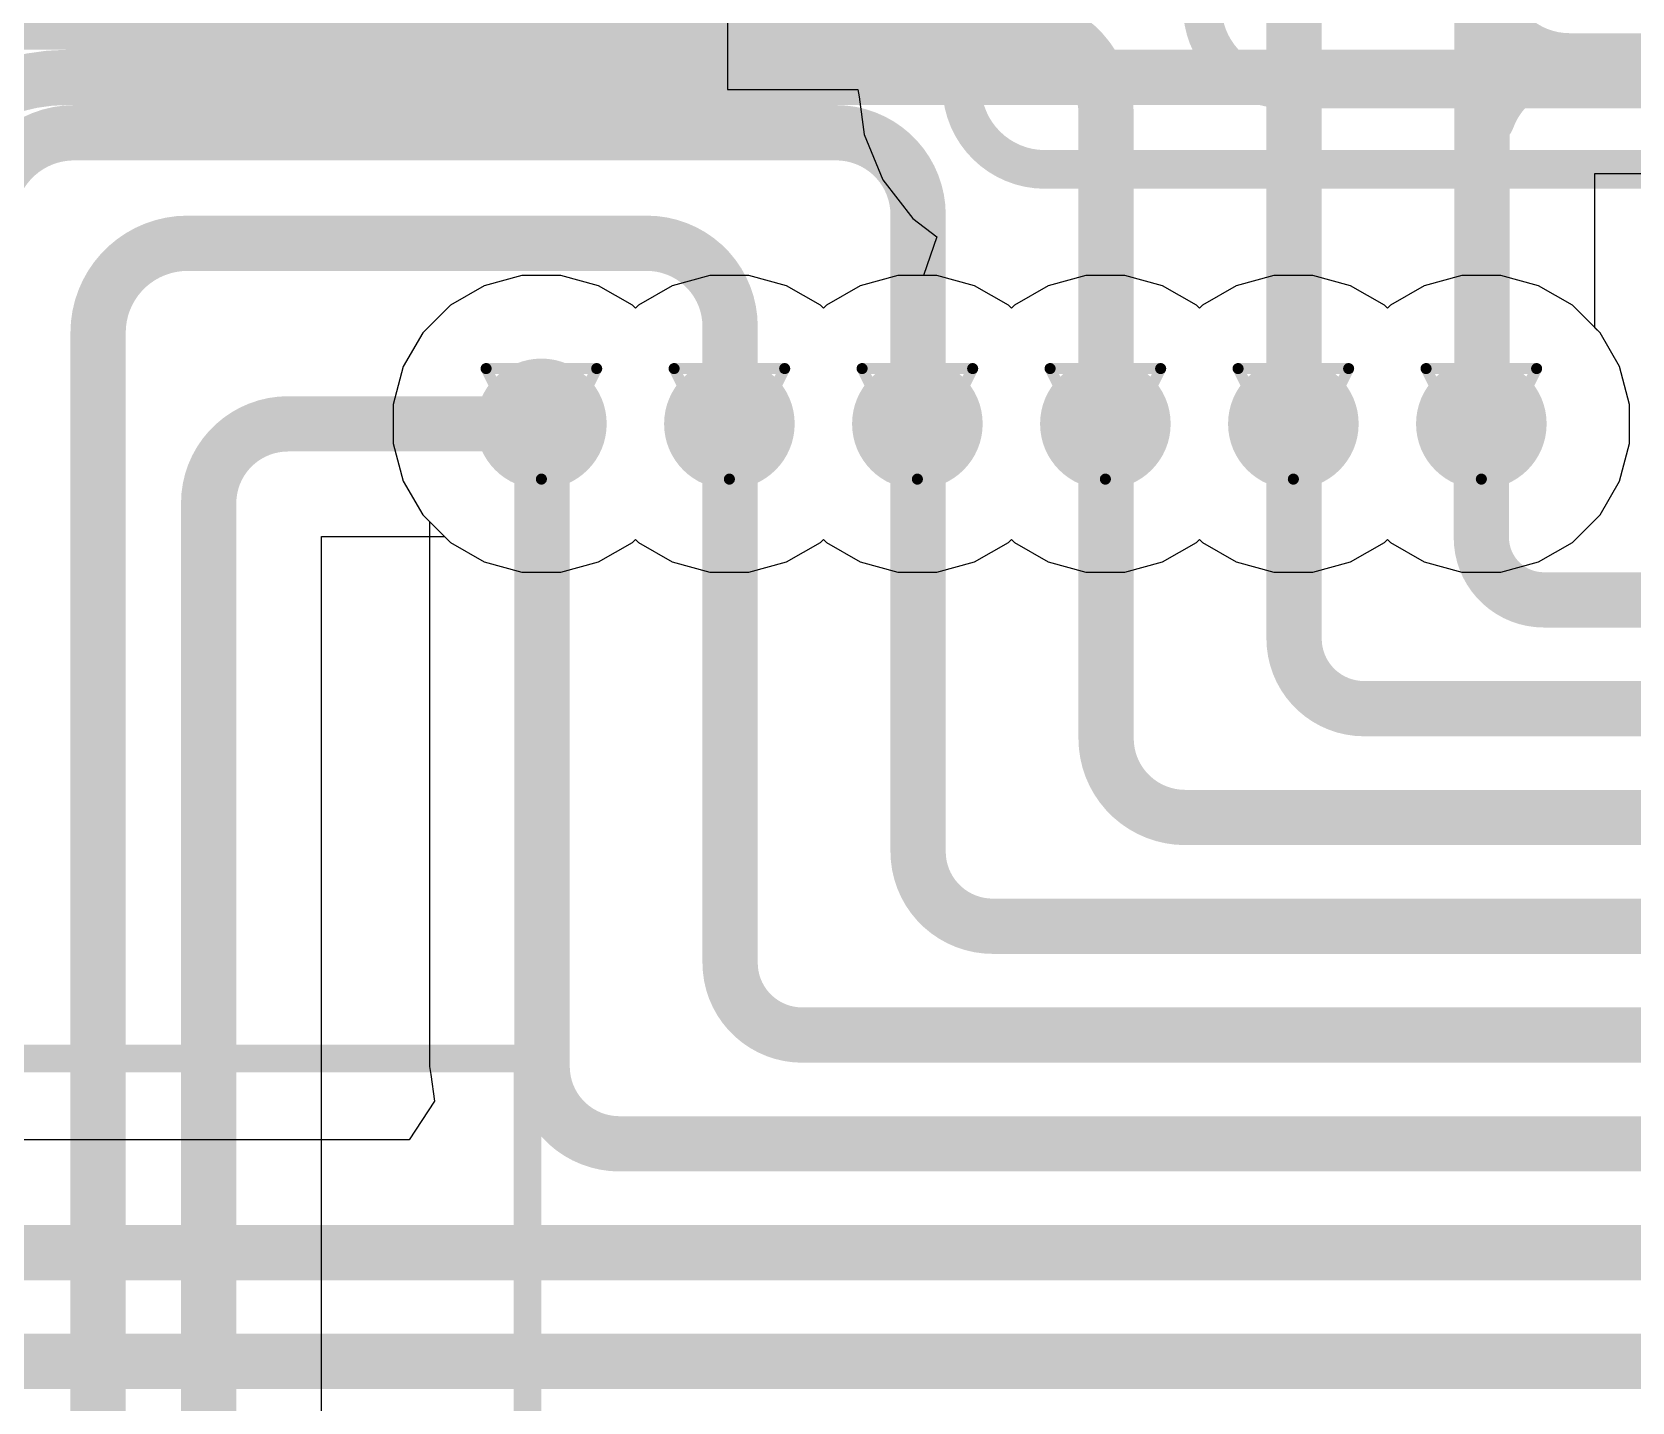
# Model space of a CAD drawing. Header units: inches. Extents: x 0 to 35.2, y -0.7 to 15.9.
# Drawn here: x 1.1757 to 1.4651, y 0.8623 to 1.1102 of the extents above; entities that cross this region are included whole.
import ezdxf

# ---------------------------------------------------------------- set-up
doc = ezdxf.new("R2010")
doc.units = ezdxf.units.IN
doc.header["$MEASUREMENT"] = 0
for name, color, linetype in [('Bottom Layer', 5, 'Continuous'), ('Drill Drawing', 1, 'Continuous'), ('GND1', 16, 'Continuous'), ('GND2', 76, 'Continuous'), ('Top Layer', 1, 'Continuous'), ('Top Overlay', 2, 'Continuous'), ('Via Holes', 16, 'Continuous')]:
    doc.layers.add(name, color=color, linetype=linetype)

# ---------------------------------------------------------------- blocks, each defined once
blk = doc.blocks.new('B0503S_2WR3_21')
at = {"layer": 'Top Overlay'}
for points in [[(0.43779, 0.0395, 0.005, 0.005, 0), (0.4378, -0.24397, 0.005, 0.005, 0)], [(-0.33779, -0.24397, 0.005, 0.005, 0), (0.4378, -0.24397, 0.005, 0.005, 0)]]:
    blk.add_lwpolyline(points, format="xyseb", dxfattribs=at)
blk.add_lwpolyline([(0.43655, -0.24397, 0.0025, 0.0025, 1), (0.43905, -0.24397, 0.0025, 0.0025, 1)], format="xyseb", close=True, dxfattribs=at)
blk.add_lwpolyline([(0.43655, -0.24397, 0.0025, 0.0025, 1), (0.43905, -0.24397, 0.0025, 0.0025, 1)], format="xyseb", close=True, dxfattribs=at)

msp = doc.modelspace()

# ---------------------------------------------------------------- hatches: boundary and pattern name
at = {"layer": 'Bottom Layer'}
h = msp.add_hatch(color=5, dxfattribs=at)
edge = h.paths.add_edge_path()
edge.add_arc((1.26787, 1.03932), 0.01181, 0, 360)
h = msp.add_hatch(color=5, dxfattribs=at)
edge = h.paths.add_edge_path()
edge.add_arc((1.30187, 1.03932), 0.01181, 0, 360)
h = msp.add_hatch(color=5, dxfattribs=at)
edge = h.paths.add_edge_path()
edge.add_arc((1.33587, 1.03932), 0.01181, 0, 360)
h = msp.add_hatch(color=5, dxfattribs=at)
edge = h.paths.add_edge_path()
edge.add_arc((1.36987, 1.03932), 0.01181, 0, 360)
h = msp.add_hatch(color=5, dxfattribs=at)
edge = h.paths.add_edge_path()
edge.add_arc((1.40387, 1.03932), 0.01181, 0, 360)
h = msp.add_hatch(color=5, dxfattribs=at)
edge = h.paths.add_edge_path()
edge.add_arc((1.43787, 1.03932), 0.01181, 0, 360)
at = {"layer": 'GND1'}
h = msp.add_hatch(color=16, dxfattribs=at)
edge = h.paths.add_edge_path()
edge.add_arc((1.26787, 1.03932), 0.01181, 0, 360)
h = msp.add_hatch(color=16, dxfattribs=at)
edge = h.paths.add_edge_path()
edge.add_arc((1.30187, 1.03932), 0.01181, 0, 360)
h = msp.add_hatch(color=16, dxfattribs=at)
edge = h.paths.add_edge_path()
edge.add_arc((1.33587, 1.03932), 0.01181, 0, 360)
h = msp.add_hatch(color=16, dxfattribs=at)
edge = h.paths.add_edge_path()
edge.add_arc((1.36987, 1.03932), 0.01181, 0, 360)
h = msp.add_hatch(color=16, dxfattribs=at)
edge = h.paths.add_edge_path()
edge.add_arc((1.40387, 1.03932), 0.01181, 0, 360)
h = msp.add_hatch(color=16, dxfattribs=at)
edge = h.paths.add_edge_path()
edge.add_arc((1.43787, 1.03932), 0.01181, 0, 360)
at = {"layer": 'GND2'}
h = msp.add_hatch(color=76, dxfattribs=at)
edge = h.paths.add_edge_path()
edge.add_arc((1.26787, 1.03932), 0.01181, 0, 360)
h = msp.add_hatch(color=76, dxfattribs=at)
edge = h.paths.add_edge_path()
edge.add_arc((1.30187, 1.03932), 0.01181, 0, 360)
h = msp.add_hatch(color=76, dxfattribs=at)
edge = h.paths.add_edge_path()
edge.add_arc((1.33587, 1.03932), 0.01181, 0, 360)
h = msp.add_hatch(color=76, dxfattribs=at)
edge = h.paths.add_edge_path()
edge.add_arc((1.36987, 1.03932), 0.01181, 0, 360)
h = msp.add_hatch(color=76, dxfattribs=at)
edge = h.paths.add_edge_path()
edge.add_arc((1.40387, 1.03932), 0.01181, 0, 360)
h = msp.add_hatch(color=76, dxfattribs=at)
edge = h.paths.add_edge_path()
edge.add_arc((1.43787, 1.03932), 0.01181, 0, 360)
at = {"layer": 'Top Layer'}
h = msp.add_hatch(color=1, dxfattribs=at)
edge = h.paths.add_edge_path()
edge.add_arc((1.26787, 1.03932), 0.01181, 0, 360)
h = msp.add_hatch(color=1, dxfattribs=at)
edge = h.paths.add_edge_path()
edge.add_arc((1.30187, 1.03932), 0.01181, 0, 360)
h = msp.add_hatch(color=1, dxfattribs=at)
edge = h.paths.add_edge_path()
edge.add_arc((1.33587, 1.03932), 0.01181, 0, 360)
h = msp.add_hatch(color=1, dxfattribs=at)
edge = h.paths.add_edge_path()
edge.add_arc((1.36987, 1.03932), 0.01181, 0, 360)
h = msp.add_hatch(color=1, dxfattribs=at)
edge = h.paths.add_edge_path()
edge.add_arc((1.40387, 1.03932), 0.01181, 0, 360)
h = msp.add_hatch(color=1, dxfattribs=at)
edge = h.paths.add_edge_path()
edge.add_arc((1.43787, 1.03932), 0.01181, 0, 360)
at = {"layer": 'Via Holes'}
h = msp.add_hatch(color=7, dxfattribs=at)
edge = h.paths.add_edge_path()
edge.add_arc((1.26787, 1.03932), 0.00591, 0, 360)
h = msp.add_hatch(color=7, dxfattribs=at)
edge = h.paths.add_edge_path()
edge.add_arc((1.30187, 1.03932), 0.00591, 0, 360)
h = msp.add_hatch(color=7, dxfattribs=at)
edge = h.paths.add_edge_path()
edge.add_arc((1.33587, 1.03932), 0.00591, 0, 360)
h = msp.add_hatch(color=7, dxfattribs=at)
edge = h.paths.add_edge_path()
edge.add_arc((1.36987, 1.03932), 0.00591, 0, 360)
h = msp.add_hatch(color=7, dxfattribs=at)
edge = h.paths.add_edge_path()
edge.add_arc((1.40387, 1.03932), 0.00591, 0, 360)
h = msp.add_hatch(color=7, dxfattribs=at)
edge = h.paths.add_edge_path()
edge.add_arc((1.43787, 1.03932), 0.00591, 0, 360)

# ---------------------------------------------------------------- linework, layer by layer
at = {"layer": 'Bottom Layer'}
for p, q in [((1.45839, 1.05672), (1.45839, 1.08461)), ((1.45839, 1.08461), (1.61845, 1.08461)), ((1.45933, 1.05578), (1.45839, 1.05672)), ((1.46285, 1.04967), (1.45933, 1.05578)), ((1.46468, 1.04285), (1.46285, 1.04967)), ((1.46468, 1.03579), (1.46468, 1.04285)), ((1.46285, 1.02897), (1.46468, 1.03579)), ((1.45933, 1.02286), (1.46285, 1.02897)), ((1.45433, 1.01787), (1.45933, 1.02286)), ((1.22808, 0.40518), (1.22808, 1.01893)), ((1.22808, 1.01893), (1.25035, 1.01893)), ((1.25035, 1.01893), (1.25141, 1.01787)), ((1.25141, 1.01787), (1.25752, 1.01434)), ((1.27822, 1.01434), (1.28433, 1.01787)), ((1.28433, 1.01787), (1.28487, 1.0184)), ((1.28487, 1.0184), (1.28541, 1.01787)), ((1.28541, 1.01787), (1.29152, 1.01434)), ((1.31222, 1.01434), (1.31833, 1.01787)), ((1.31833, 1.01787), (1.31887, 1.0184)), ((1.31887, 1.0184), (1.31941, 1.01787)), ((1.31941, 1.01787), (1.32552, 1.01434)), ((1.34622, 1.01434), (1.35233, 1.01787)), ((1.35233, 1.01787), (1.35287, 1.0184)), ((1.35287, 1.0184), (1.35341, 1.01787)), ((1.35341, 1.01787), (1.35952, 1.01434)), ((1.38022, 1.01434), (1.38633, 1.01787)), ((1.38633, 1.01787), (1.38687, 1.0184)), ((1.38687, 1.0184), (1.38741, 1.01787)), ((1.38741, 1.01787), (1.39352, 1.01434)), ((1.41422, 1.01434), (1.42033, 1.01787)), ((1.42033, 1.01787), (1.42087, 1.0184)), ((1.42087, 1.0184), (1.42141, 1.01787)), ((1.42141, 1.01787), (1.42752, 1.01434)), ((1.44822, 1.01434), (1.45433, 1.01787)), ((1.25752, 1.01434), (1.26434, 1.01251)), ((1.2714, 1.01251), (1.27822, 1.01434)), ((1.29152, 1.01434), (1.29834, 1.01251)), ((1.3054, 1.01251), (1.31222, 1.01434)), ((1.32552, 1.01434), (1.33234, 1.01251)), ((1.3394, 1.01251), (1.34622, 1.01434)), ((1.35952, 1.01434), (1.36634, 1.01251)), ((1.3734, 1.01251), (1.38022, 1.01434)), ((1.39352, 1.01434), (1.40034, 1.01251)), ((1.4074, 1.01251), (1.41422, 1.01434)), ((1.42752, 1.01434), (1.43434, 1.01251)), ((1.4414, 1.01251), (1.44822, 1.01434)), ((1.26434, 1.01251), (1.2714, 1.01251)), ((1.29834, 1.01251), (1.3054, 1.01251)), ((1.33234, 1.01251), (1.3394, 1.01251)), ((1.36634, 1.01251), (1.3734, 1.01251)), ((1.40034, 1.01251), (1.4074, 1.01251)), ((1.43434, 1.01251), (1.4414, 1.01251))]:
    msp.add_line(p, q, dxfattribs=at)
for points in [[(1.438, 1.03945, 0.01, 0.01, 0), (1.438, 1.13872, 0.01, 0.01, 0)], [(1.404, 1.03945, 0.01, 0.01, 0), (1.404, 1.1175, 0.01, 0.01, 0)], [(1.45381, 1.105, 0.01, 0.01, -0.315952), (1.43894, 1.11544, 0.01, 0.01, 0)], [(1.16265, 1.11199, 0.01, 0.01, 0), (1.35339, 1.11199, 0.01, 0.01, 0)], [(1.35339, 1.11199, 0.01, 0.01, -0.414214), (1.37, 1.09538, 0.01, 0.01, 0)], [(1.43894, 1.09456, 0.01, 0.01, -0.315952), (1.45381, 1.105, 0.01, 0.01, 0)], [(1.45381, 1.105, 0.01, 0.01, 0), (2.003, 1.105, 0.01, 0.01, 0)], [(1.37, 1.03945, 0.01, 0.01, 0), (1.37, 1.09538, 0.01, 0.01, 0)], [(1.16769, 1.0763, 0.01, 0.01, -0.414214), (1.18337, 1.09199, 0.01, 0.01, 0)], [(1.18337, 1.09199, 0.01, 0.01, 0), (1.32117, 1.09199, 0.01, 0.01, 0)], [(1.32117, 1.09199, 0.01, 0.01, -0.414214), (1.336, 1.07716, 0.01, 0.01, 0)], [(1.336, 1.03945, 0.01, 0.01, 0), (1.336, 1.07716, 0.01, 0.01, 0)], [(1.18769, 1.05582, 0.01, 0.01, -0.414214), (1.20385, 1.07199, 0.01, 0.01, 0)], [(1.20385, 1.07199, 0.01, 0.01, 0), (1.28695, 1.07199, 0.01, 0.01, 0)], [(1.28695, 1.07199, 0.01, 0.01, -0.414214), (1.302, 1.05694, 0.01, 0.01, 0)], [(1.18769, 0.42525, 0.01, 0.01, 0), (1.18769, 1.05582, 0.01, 0.01, 0)], [(1.302, 1.03945, 0.01, 0.01, 0), (1.302, 1.05694, 0.01, 0.01, 0)], [(1.20769, 1.02496, 0.01, 0.01, -0.414214), (1.22205, 1.03932, 0.01, 0.01, 0)], [(1.22205, 1.03932, 0.01, 0.01, 0), (1.26787, 1.03932, 0.01, 0.01, 0)], [(1.30187, 1.03932, 0.01, 0.01, 0), (1.302, 1.03945, 0.01, 0.01, 0)], [(1.33587, 1.03932, 0.01, 0.01, 0), (1.336, 1.03945, 0.01, 0.01, 0)], [(1.36987, 1.03932, 0.01, 0.01, 0), (1.37, 1.03945, 0.01, 0.01, 0)], [(1.40387, 1.03932, 0.01, 0.01, 0), (1.404, 1.03945, 0.01, 0.01, 0)], [(1.43787, 1.03932, 0.01, 0.01, 0), (1.438, 1.03945, 0.01, 0.01, 0)], [(1.20769, 0.40518, 0.01, 0.01, 0), (1.20769, 1.02496, 0.01, 0.01, 0)]]:
    msp.add_lwpolyline(points, format="xyseb", dxfattribs=at)
for points in [[(1.35089, 1.11199, 0.005, 0.005, 1), (1.35589, 1.11199, 0.005, 0.005, 1)], [(1.35089, 1.11199, 0.005, 0.005, 1), (1.35589, 1.11199, 0.005, 0.005, 1)], [(1.45131, 1.105, 0.005, 0.005, 1), (1.45631, 1.105, 0.005, 0.005, 1)], [(1.45131, 1.105, 0.005, 0.005, 1), (1.45631, 1.105, 0.005, 0.005, 1)], [(1.45131, 1.105, 0.005, 0.005, 1), (1.45631, 1.105, 0.005, 0.005, 1)], [(1.3675, 1.09538, 0.005, 0.005, 1), (1.3725, 1.09538, 0.005, 0.005, 1)], [(1.3675, 1.09538, 0.005, 0.005, 1), (1.3725, 1.09538, 0.005, 0.005, 1)], [(1.18087, 1.09199, 0.005, 0.005, 1), (1.18587, 1.09199, 0.005, 0.005, 1)], [(1.18087, 1.09199, 0.005, 0.005, 1), (1.18587, 1.09199, 0.005, 0.005, 1)], [(1.31867, 1.09199, 0.005, 0.005, 1), (1.32367, 1.09199, 0.005, 0.005, 1)], [(1.31867, 1.09199, 0.005, 0.005, 1), (1.32367, 1.09199, 0.005, 0.005, 1)], [(1.43644, 1.09456, 0.005, 0.005, 1), (1.44144, 1.09456, 0.005, 0.005, 1)], [(1.3335, 1.07716, 0.005, 0.005, 1), (1.3385, 1.07716, 0.005, 0.005, 1)], [(1.3335, 1.07716, 0.005, 0.005, 1), (1.3385, 1.07716, 0.005, 0.005, 1)], [(1.20135, 1.07199, 0.005, 0.005, 1), (1.20635, 1.07199, 0.005, 0.005, 1)], [(1.20135, 1.07199, 0.005, 0.005, 1), (1.20635, 1.07199, 0.005, 0.005, 1)], [(1.28445, 1.07199, 0.005, 0.005, 1), (1.28945, 1.07199, 0.005, 0.005, 1)], [(1.28445, 1.07199, 0.005, 0.005, 1), (1.28945, 1.07199, 0.005, 0.005, 1)], [(1.18519, 1.05582, 0.005, 0.005, 1), (1.19019, 1.05582, 0.005, 0.005, 1)], [(1.18519, 1.05582, 0.005, 0.005, 1), (1.19019, 1.05582, 0.005, 0.005, 1)], [(1.2995, 1.05694, 0.005, 0.005, 1), (1.3045, 1.05694, 0.005, 0.005, 1)], [(1.2995, 1.05694, 0.005, 0.005, 1), (1.3045, 1.05694, 0.005, 0.005, 1)], [(1.21955, 1.03932, 0.005, 0.005, 1), (1.22455, 1.03932, 0.005, 0.005, 1)], [(1.21955, 1.03932, 0.005, 0.005, 1), (1.22455, 1.03932, 0.005, 0.005, 1)], [(1.26537, 1.03932, 0.005, 0.005, 1), (1.27037, 1.03932, 0.005, 0.005, 1)], [(1.29937, 1.03932, 0.005, 0.005, 1), (1.30437, 1.03932, 0.005, 0.005, 1)], [(1.2995, 1.03945, 0.005, 0.005, 1), (1.3045, 1.03945, 0.005, 0.005, 1)], [(1.2995, 1.03945, 0.005, 0.005, 1), (1.3045, 1.03945, 0.005, 0.005, 1)], [(1.33337, 1.03932, 0.005, 0.005, 1), (1.33837, 1.03932, 0.005, 0.005, 1)], [(1.3335, 1.03945, 0.005, 0.005, 1), (1.3385, 1.03945, 0.005, 0.005, 1)], [(1.3335, 1.03945, 0.005, 0.005, 1), (1.3385, 1.03945, 0.005, 0.005, 1)], [(1.36737, 1.03932, 0.005, 0.005, 1), (1.37237, 1.03932, 0.005, 0.005, 1)], [(1.3675, 1.03945, 0.005, 0.005, 1), (1.3725, 1.03945, 0.005, 0.005, 1)], [(1.3675, 1.03945, 0.005, 0.005, 1), (1.3725, 1.03945, 0.005, 0.005, 1)], [(1.40137, 1.03932, 0.005, 0.005, 1), (1.40637, 1.03932, 0.005, 0.005, 1)], [(1.4015, 1.03945, 0.005, 0.005, 1), (1.4065, 1.03945, 0.005, 0.005, 1)], [(1.4015, 1.03945, 0.005, 0.005, 1), (1.4065, 1.03945, 0.005, 0.005, 1)], [(1.43537, 1.03932, 0.005, 0.005, 1), (1.44037, 1.03932, 0.005, 0.005, 1)], [(1.4355, 1.03945, 0.005, 0.005, 1), (1.4405, 1.03945, 0.005, 0.005, 1)], [(1.4355, 1.03945, 0.005, 0.005, 1), (1.4405, 1.03945, 0.005, 0.005, 1)], [(1.20519, 1.02496, 0.005, 0.005, 1), (1.21019, 1.02496, 0.005, 0.005, 1)], [(1.20519, 1.02496, 0.005, 0.005, 1), (1.21019, 1.02496, 0.005, 0.005, 1)]]:
    msp.add_lwpolyline(points, format="xyseb", close=True, dxfattribs=at)
at = {"layer": 'Drill Drawing'}
for points in [[(1.25787, 1.04932, 0.002, 0.002, 0), (1.27787, 1.04932, 0.002, 0.002, 0)], [(1.25787, 1.04932, 0.002, 0.002, 0), (1.26787, 1.02932, 0.002, 0.002, 0)], [(1.26787, 1.02932, 0.002, 0.002, 0), (1.27787, 1.04932, 0.002, 0.002, 0)], [(1.29187, 1.04932, 0.002, 0.002, 0), (1.31187, 1.04932, 0.002, 0.002, 0)], [(1.29187, 1.04932, 0.002, 0.002, 0), (1.30187, 1.02932, 0.002, 0.002, 0)], [(1.30187, 1.02932, 0.002, 0.002, 0), (1.31187, 1.04932, 0.002, 0.002, 0)], [(1.32587, 1.04932, 0.002, 0.002, 0), (1.34587, 1.04932, 0.002, 0.002, 0)], [(1.32587, 1.04932, 0.002, 0.002, 0), (1.33587, 1.02932, 0.002, 0.002, 0)], [(1.33587, 1.02932, 0.002, 0.002, 0), (1.34587, 1.04932, 0.002, 0.002, 0)], [(1.35987, 1.04932, 0.002, 0.002, 0), (1.37987, 1.04932, 0.002, 0.002, 0)], [(1.35987, 1.04932, 0.002, 0.002, 0), (1.36987, 1.02932, 0.002, 0.002, 0)], [(1.36987, 1.02932, 0.002, 0.002, 0), (1.37987, 1.04932, 0.002, 0.002, 0)], [(1.39387, 1.04932, 0.002, 0.002, 0), (1.41387, 1.04932, 0.002, 0.002, 0)], [(1.39387, 1.04932, 0.002, 0.002, 0), (1.40387, 1.02932, 0.002, 0.002, 0)], [(1.40387, 1.02932, 0.002, 0.002, 0), (1.41387, 1.04932, 0.002, 0.002, 0)], [(1.42787, 1.04932, 0.002, 0.002, 0), (1.44787, 1.04932, 0.002, 0.002, 0)], [(1.42787, 1.04932, 0.002, 0.002, 0), (1.43787, 1.02932, 0.002, 0.002, 0)], [(1.43787, 1.02932, 0.002, 0.002, 0), (1.44787, 1.04932, 0.002, 0.002, 0)]]:
    msp.add_lwpolyline(points, format="xyseb", dxfattribs=at)
for points in [[(1.25737, 1.04932, 0.001, 0.001, 1), (1.25837, 1.04932, 0.001, 0.001, 1)], [(1.25737, 1.04932, 0.001, 0.001, 1), (1.25837, 1.04932, 0.001, 0.001, 1)], [(1.27737, 1.04932, 0.001, 0.001, 1), (1.27837, 1.04932, 0.001, 0.001, 1)], [(1.27737, 1.04932, 0.001, 0.001, 1), (1.27837, 1.04932, 0.001, 0.001, 1)], [(1.29137, 1.04932, 0.001, 0.001, 1), (1.29237, 1.04932, 0.001, 0.001, 1)], [(1.29137, 1.04932, 0.001, 0.001, 1), (1.29237, 1.04932, 0.001, 0.001, 1)], [(1.31137, 1.04932, 0.001, 0.001, 1), (1.31237, 1.04932, 0.001, 0.001, 1)], [(1.31137, 1.04932, 0.001, 0.001, 1), (1.31237, 1.04932, 0.001, 0.001, 1)], [(1.32537, 1.04932, 0.001, 0.001, 1), (1.32637, 1.04932, 0.001, 0.001, 1)], [(1.32537, 1.04932, 0.001, 0.001, 1), (1.32637, 1.04932, 0.001, 0.001, 1)], [(1.34537, 1.04932, 0.001, 0.001, 1), (1.34637, 1.04932, 0.001, 0.001, 1)], [(1.34537, 1.04932, 0.001, 0.001, 1), (1.34637, 1.04932, 0.001, 0.001, 1)], [(1.35937, 1.04932, 0.001, 0.001, 1), (1.36037, 1.04932, 0.001, 0.001, 1)], [(1.35937, 1.04932, 0.001, 0.001, 1), (1.36037, 1.04932, 0.001, 0.001, 1)], [(1.37937, 1.04932, 0.001, 0.001, 1), (1.38037, 1.04932, 0.001, 0.001, 1)], [(1.37937, 1.04932, 0.001, 0.001, 1), (1.38037, 1.04932, 0.001, 0.001, 1)], [(1.39337, 1.04932, 0.001, 0.001, 1), (1.39437, 1.04932, 0.001, 0.001, 1)], [(1.39337, 1.04932, 0.001, 0.001, 1), (1.39437, 1.04932, 0.001, 0.001, 1)], [(1.41337, 1.04932, 0.001, 0.001, 1), (1.41437, 1.04932, 0.001, 0.001, 1)], [(1.41337, 1.04932, 0.001, 0.001, 1), (1.41437, 1.04932, 0.001, 0.001, 1)], [(1.42737, 1.04932, 0.001, 0.001, 1), (1.42837, 1.04932, 0.001, 0.001, 1)], [(1.42737, 1.04932, 0.001, 0.001, 1), (1.42837, 1.04932, 0.001, 0.001, 1)], [(1.44737, 1.04932, 0.001, 0.001, 1), (1.44837, 1.04932, 0.001, 0.001, 1)], [(1.44737, 1.04932, 0.001, 0.001, 1), (1.44837, 1.04932, 0.001, 0.001, 1)], [(1.26737, 1.02932, 0.001, 0.001, 1), (1.26837, 1.02932, 0.001, 0.001, 1)], [(1.26737, 1.02932, 0.001, 0.001, 1), (1.26837, 1.02932, 0.001, 0.001, 1)], [(1.30137, 1.02932, 0.001, 0.001, 1), (1.30237, 1.02932, 0.001, 0.001, 1)], [(1.30137, 1.02932, 0.001, 0.001, 1), (1.30237, 1.02932, 0.001, 0.001, 1)], [(1.33537, 1.02932, 0.001, 0.001, 1), (1.33637, 1.02932, 0.001, 0.001, 1)], [(1.33537, 1.02932, 0.001, 0.001, 1), (1.33637, 1.02932, 0.001, 0.001, 1)], [(1.36937, 1.02932, 0.001, 0.001, 1), (1.37037, 1.02932, 0.001, 0.001, 1)], [(1.36937, 1.02932, 0.001, 0.001, 1), (1.37037, 1.02932, 0.001, 0.001, 1)], [(1.40337, 1.02932, 0.001, 0.001, 1), (1.40437, 1.02932, 0.001, 0.001, 1)], [(1.40337, 1.02932, 0.001, 0.001, 1), (1.40437, 1.02932, 0.001, 0.001, 1)], [(1.43737, 1.02932, 0.001, 0.001, 1), (1.43837, 1.02932, 0.001, 0.001, 1)], [(1.43737, 1.02932, 0.001, 0.001, 1), (1.43837, 1.02932, 0.001, 0.001, 1)]]:
    msp.add_lwpolyline(points, format="xyseb", close=True, dxfattribs=at)
at = {"layer": 'GND1'}
for p, q in [((1.26434, 1.06613), (1.25752, 1.0643)), ((1.2714, 1.06613), (1.26434, 1.06613)), ((1.27822, 1.0643), (1.2714, 1.06613)), ((1.29834, 1.06613), (1.29152, 1.0643)), ((1.3054, 1.06613), (1.29834, 1.06613)), ((1.31222, 1.0643), (1.3054, 1.06613)), ((1.33234, 1.06613), (1.32552, 1.0643)), ((1.3394, 1.06613), (1.33234, 1.06613)), ((1.34622, 1.0643), (1.3394, 1.06613)), ((1.36634, 1.06613), (1.35952, 1.0643)), ((1.3734, 1.06613), (1.36634, 1.06613)), ((1.38022, 1.0643), (1.3734, 1.06613)), ((1.40034, 1.06613), (1.39352, 1.0643)), ((1.4074, 1.06613), (1.40034, 1.06613)), ((1.41422, 1.0643), (1.4074, 1.06613)), ((1.43434, 1.06613), (1.42752, 1.0643)), ((1.4414, 1.06613), (1.43434, 1.06613)), ((1.44822, 1.0643), (1.4414, 1.06613)), ((1.25752, 1.0643), (1.25141, 1.06077)), ((1.28433, 1.06077), (1.27822, 1.0643)), ((1.29152, 1.0643), (1.28541, 1.06077)), ((1.31833, 1.06077), (1.31222, 1.0643)), ((1.32552, 1.0643), (1.31941, 1.06077)), ((1.35233, 1.06077), (1.34622, 1.0643)), ((1.35952, 1.0643), (1.35341, 1.06077)), ((1.38633, 1.06077), (1.38022, 1.0643)), ((1.39352, 1.0643), (1.38741, 1.06077)), ((1.42033, 1.06077), (1.41422, 1.0643)), ((1.42752, 1.0643), (1.42141, 1.06077)), ((1.45433, 1.06077), (1.44822, 1.0643)), ((1.25141, 1.06077), (1.24642, 1.05578)), ((1.28487, 1.06024), (1.28433, 1.06077)), ((1.28541, 1.06077), (1.28487, 1.06024)), ((1.31887, 1.06024), (1.31833, 1.06077)), ((1.31941, 1.06077), (1.31887, 1.06024)), ((1.35287, 1.06024), (1.35233, 1.06077)), ((1.35341, 1.06077), (1.35287, 1.06024)), ((1.38687, 1.06024), (1.38633, 1.06077)), ((1.38741, 1.06077), (1.38687, 1.06024)), ((1.42087, 1.06024), (1.42033, 1.06077)), ((1.42141, 1.06077), (1.42087, 1.06024)), ((1.45933, 1.05578), (1.45433, 1.06077)), ((1.24642, 1.05578), (1.24289, 1.04967)), ((1.46285, 1.04967), (1.45933, 1.05578)), ((1.24289, 1.04967), (1.24106, 1.04285)), ((1.46468, 1.04285), (1.46285, 1.04967)), ((1.24106, 1.04285), (1.24106, 1.03579)), ((1.46468, 1.03579), (1.46468, 1.04285)), ((1.24106, 1.03579), (1.24289, 1.02897)), ((1.46285, 1.02897), (1.46468, 1.03579)), ((1.24289, 1.02897), (1.24642, 1.02286)), ((1.45933, 1.02286), (1.46285, 1.02897)), ((1.24642, 1.02286), (1.25141, 1.01787)), ((1.45433, 1.01787), (1.45933, 1.02286)), ((1.25141, 1.01787), (1.25752, 1.01434)), ((1.27822, 1.01434), (1.28433, 1.01787)), ((1.28433, 1.01787), (1.28487, 1.0184)), ((1.28487, 1.0184), (1.28541, 1.01787)), ((1.28541, 1.01787), (1.29152, 1.01434)), ((1.31222, 1.01434), (1.31833, 1.01787)), ((1.31833, 1.01787), (1.31887, 1.0184)), ((1.31887, 1.0184), (1.31941, 1.01787)), ((1.31941, 1.01787), (1.32552, 1.01434)), ((1.34622, 1.01434), (1.35233, 1.01787)), ((1.35233, 1.01787), (1.35287, 1.0184)), ((1.35287, 1.0184), (1.35341, 1.01787)), ((1.35341, 1.01787), (1.35952, 1.01434)), ((1.38022, 1.01434), (1.38633, 1.01787)), ((1.38633, 1.01787), (1.38687, 1.0184)), ((1.38687, 1.0184), (1.38741, 1.01787)), ((1.38741, 1.01787), (1.39352, 1.01434)), ((1.41422, 1.01434), (1.42033, 1.01787)), ((1.42033, 1.01787), (1.42087, 1.0184)), ((1.42087, 1.0184), (1.42141, 1.01787)), ((1.42141, 1.01787), (1.42752, 1.01434)), ((1.44822, 1.01434), (1.45433, 1.01787)), ((1.25752, 1.01434), (1.26434, 1.01251)), ((1.2714, 1.01251), (1.27822, 1.01434)), ((1.29152, 1.01434), (1.29834, 1.01251)), ((1.3054, 1.01251), (1.31222, 1.01434)), ((1.32552, 1.01434), (1.33234, 1.01251)), ((1.3394, 1.01251), (1.34622, 1.01434)), ((1.35952, 1.01434), (1.36634, 1.01251)), ((1.3734, 1.01251), (1.38022, 1.01434)), ((1.39352, 1.01434), (1.40034, 1.01251)), ((1.4074, 1.01251), (1.41422, 1.01434)), ((1.42752, 1.01434), (1.43434, 1.01251)), ((1.4414, 1.01251), (1.44822, 1.01434)), ((1.26434, 1.01251), (1.2714, 1.01251)), ((1.29834, 1.01251), (1.3054, 1.01251)), ((1.33234, 1.01251), (1.3394, 1.01251)), ((1.36634, 1.01251), (1.3734, 1.01251)), ((1.40034, 1.01251), (1.4074, 1.01251)), ((1.43434, 1.01251), (1.4414, 1.01251))]:
    msp.add_line(p, q, dxfattribs=at)
at = {"layer": 'GND2'}
for p, q in [((1.26434, 1.06613), (1.25752, 1.0643)), ((1.2714, 1.06613), (1.26434, 1.06613)), ((1.27822, 1.0643), (1.2714, 1.06613)), ((1.29834, 1.06613), (1.29152, 1.0643)), ((1.3054, 1.06613), (1.29834, 1.06613)), ((1.31222, 1.0643), (1.3054, 1.06613)), ((1.33234, 1.06613), (1.32552, 1.0643)), ((1.3394, 1.06613), (1.33234, 1.06613)), ((1.34622, 1.0643), (1.3394, 1.06613)), ((1.36634, 1.06613), (1.35952, 1.0643)), ((1.3734, 1.06613), (1.36634, 1.06613)), ((1.38022, 1.0643), (1.3734, 1.06613)), ((1.40034, 1.06613), (1.39352, 1.0643)), ((1.4074, 1.06613), (1.40034, 1.06613)), ((1.41422, 1.0643), (1.4074, 1.06613)), ((1.43434, 1.06613), (1.42752, 1.0643)), ((1.4414, 1.06613), (1.43434, 1.06613)), ((1.44822, 1.0643), (1.4414, 1.06613)), ((1.25752, 1.0643), (1.25141, 1.06077)), ((1.28433, 1.06077), (1.27822, 1.0643)), ((1.29152, 1.0643), (1.28541, 1.06077)), ((1.31833, 1.06077), (1.31222, 1.0643)), ((1.32552, 1.0643), (1.31941, 1.06077)), ((1.35233, 1.06077), (1.34622, 1.0643)), ((1.35952, 1.0643), (1.35341, 1.06077)), ((1.38633, 1.06077), (1.38022, 1.0643)), ((1.39352, 1.0643), (1.38741, 1.06077)), ((1.42033, 1.06077), (1.41422, 1.0643)), ((1.42752, 1.0643), (1.42141, 1.06077)), ((1.45433, 1.06077), (1.44822, 1.0643)), ((1.25141, 1.06077), (1.24642, 1.05578)), ((1.28487, 1.06024), (1.28433, 1.06077)), ((1.28541, 1.06077), (1.28487, 1.06024)), ((1.31887, 1.06024), (1.31833, 1.06077)), ((1.31941, 1.06077), (1.31887, 1.06024)), ((1.35287, 1.06024), (1.35233, 1.06077)), ((1.35341, 1.06077), (1.35287, 1.06024)), ((1.38687, 1.06024), (1.38633, 1.06077)), ((1.38741, 1.06077), (1.38687, 1.06024)), ((1.42087, 1.06024), (1.42033, 1.06077)), ((1.42141, 1.06077), (1.42087, 1.06024)), ((1.45933, 1.05578), (1.45433, 1.06077)), ((1.24642, 1.05578), (1.24289, 1.04967)), ((1.46285, 1.04967), (1.45933, 1.05578)), ((1.24289, 1.04967), (1.24106, 1.04285)), ((1.46468, 1.04285), (1.46285, 1.04967)), ((1.24106, 1.04285), (1.24106, 1.03579)), ((1.46468, 1.03579), (1.46468, 1.04285)), ((1.24106, 1.03579), (1.24289, 1.02897)), ((1.46285, 1.02897), (1.46468, 1.03579)), ((1.24289, 1.02897), (1.24642, 1.02286)), ((1.45933, 1.02286), (1.46285, 1.02897)), ((1.24642, 1.02286), (1.25141, 1.01787)), ((1.45433, 1.01787), (1.45933, 1.02286)), ((1.25141, 1.01787), (1.25752, 1.01434)), ((1.27822, 1.01434), (1.28433, 1.01787)), ((1.28433, 1.01787), (1.28487, 1.0184)), ((1.28487, 1.0184), (1.28541, 1.01787)), ((1.28541, 1.01787), (1.29152, 1.01434)), ((1.31222, 1.01434), (1.31833, 1.01787)), ((1.31833, 1.01787), (1.31887, 1.0184)), ((1.31887, 1.0184), (1.31941, 1.01787)), ((1.31941, 1.01787), (1.32552, 1.01434)), ((1.34622, 1.01434), (1.35233, 1.01787)), ((1.35233, 1.01787), (1.35287, 1.0184)), ((1.35287, 1.0184), (1.35341, 1.01787)), ((1.35341, 1.01787), (1.35952, 1.01434)), ((1.38022, 1.01434), (1.38633, 1.01787)), ((1.38633, 1.01787), (1.38687, 1.0184)), ((1.38687, 1.0184), (1.38741, 1.01787)), ((1.38741, 1.01787), (1.39352, 1.01434)), ((1.41422, 1.01434), (1.42033, 1.01787)), ((1.42033, 1.01787), (1.42087, 1.0184)), ((1.42087, 1.0184), (1.42141, 1.01787)), ((1.42141, 1.01787), (1.42752, 1.01434)), ((1.44822, 1.01434), (1.45433, 1.01787)), ((1.25752, 1.01434), (1.26434, 1.01251)), ((1.2714, 1.01251), (1.27822, 1.01434)), ((1.29152, 1.01434), (1.29834, 1.01251)), ((1.3054, 1.01251), (1.31222, 1.01434)), ((1.32552, 1.01434), (1.33234, 1.01251)), ((1.3394, 1.01251), (1.34622, 1.01434)), ((1.35952, 1.01434), (1.36634, 1.01251)), ((1.3734, 1.01251), (1.38022, 1.01434)), ((1.39352, 1.01434), (1.40034, 1.01251)), ((1.4074, 1.01251), (1.41422, 1.01434)), ((1.42752, 1.01434), (1.43434, 1.01251)), ((1.4414, 1.01251), (1.44822, 1.01434)), ((1.26434, 1.01251), (1.2714, 1.01251)), ((1.29834, 1.01251), (1.3054, 1.01251)), ((1.33234, 1.01251), (1.3394, 1.01251)), ((1.36634, 1.01251), (1.3734, 1.01251)), ((1.40034, 1.01251), (1.4074, 1.01251)), ((1.43434, 1.01251), (1.4414, 1.01251))]:
    msp.add_line(p, q, dxfattribs=at)
for points in [[(1.14769, 1.06764, 0.01, 0.01, -0.414214), (1.18205, 1.102, 0.01, 0.01, 0)], [(1.18205, 1.102, 0.01, 0.01, 0), (1.63214, 1.102, 0.01, 0.01, 0)]]:
    msp.add_lwpolyline(points, format="xyseb", dxfattribs=at)
msp.add_lwpolyline([(1.17955, 1.102, 0.005, 0.005, 1), (1.18455, 1.102, 0.005, 0.005, 1)], format="xyseb", close=True, dxfattribs=at)
msp.add_lwpolyline([(1.17955, 1.102, 0.005, 0.005, 1), (1.18455, 1.102, 0.005, 0.005, 1)], format="xyseb", close=True, dxfattribs=at)
at = {"layer": 'Top Layer'}
for p, q in [((1.30154, 1.11187), (1.30154, 1.09979)), ((1.30154, 1.09979), (1.3251, 1.09979)), ((1.3251, 1.09979), (1.32536, 1.09848)), ((1.32536, 1.09848), (1.32626, 1.09165)), ((1.32626, 1.09165), (1.32964, 1.08349)), ((1.32964, 1.08349), (1.33502, 1.07648)), ((1.33502, 1.07648), (1.33938, 1.07313)), ((1.33938, 1.07313), (1.337, 1.06613)), ((1.26434, 1.06613), (1.25752, 1.0643)), ((1.2714, 1.06613), (1.26434, 1.06613)), ((1.27822, 1.0643), (1.2714, 1.06613)), ((1.29834, 1.06613), (1.29152, 1.0643)), ((1.3054, 1.06613), (1.29834, 1.06613)), ((1.31222, 1.0643), (1.3054, 1.06613)), ((1.33234, 1.06613), (1.32552, 1.0643)), ((1.337, 1.06613), (1.33234, 1.06613)), ((1.25752, 1.0643), (1.25141, 1.06077)), ((1.28433, 1.06077), (1.27822, 1.0643)), ((1.29152, 1.0643), (1.28541, 1.06077)), ((1.31833, 1.06077), (1.31222, 1.0643)), ((1.32552, 1.0643), (1.31941, 1.06077)), ((1.25141, 1.06077), (1.24642, 1.05578)), ((1.28487, 1.06024), (1.28433, 1.06077)), ((1.28541, 1.06077), (1.28487, 1.06024)), ((1.31887, 1.06024), (1.31833, 1.06077)), ((1.31941, 1.06077), (1.31887, 1.06024)), ((1.24642, 1.05578), (1.24289, 1.04967)), ((1.24289, 1.04967), (1.24106, 1.04285)), ((1.24106, 1.04285), (1.24106, 1.03579)), ((1.24106, 1.03579), (1.24289, 1.02897)), ((1.24289, 1.02897), (1.24642, 1.02286)), ((1.24642, 1.02286), (1.24761, 1.02167)), ((1.24761, 1.02167), (1.24761, 0.92305)), ((1.24761, 0.92305), (1.2479, 0.92158)), ((1.2479, 0.92158), (1.24854, 0.91676)), ((1.24854, 0.91676), (1.24396, 0.90976)), ((1.24396, 0.90976), (0.78772, 0.90976))]:
    msp.add_line(p, q, dxfattribs=at)
for points in [[(1.3439, 1.10011, 0.007, 0.007, 0), (1.3439, 1.13841, 0.007, 0.007, 0)], [(1.40223, 1.09993, 0.007, 0.007, -0.414214), (1.38741, 1.11475, 0.007, 0.007, 0)], [(1.35887, 1.08535, 0.007, 0.007, -0.406569), (1.3439, 1.10011, 0.007, 0.007, 0)], [(1.40223, 1.09993, 0.007, 0.007, 0), (1.61103, 1.09993, 0.007, 0.007, 0)], [(1.35887, 1.08535, 0.007, 0.007, 0), (1.59002, 1.08535, 0.007, 0.007, 0)], [(1.26787, 1.03932, 0.01, 0.01, 0), (1.268, 1.03919, 0.01, 0.01, 0)], [(1.268, 0.92305, 0.01, 0.01, 0), (1.268, 1.03919, 0.01, 0.01, 0)], [(1.30187, 1.03932, 0.01, 0.01, 0), (1.302, 1.03919, 0.01, 0.01, 0)], [(1.302, 0.94179, 0.01, 0.01, 0), (1.302, 1.03919, 0.01, 0.01, 0)], [(1.33587, 1.03932, 0.01, 0.01, 0), (1.336, 1.03919, 0.01, 0.01, 0)], [(1.336, 0.96192, 0.01, 0.01, 0), (1.336, 1.03919, 0.01, 0.01, 0)], [(1.36987, 1.03932, 0.01, 0.01, 0), (1.37, 1.03919, 0.01, 0.01, 0)], [(1.37, 0.9824, 0.01, 0.01, 0), (1.37, 1.03919, 0.01, 0.01, 0)], [(1.40387, 1.03932, 0.01, 0.01, 0), (1.404, 1.03919, 0.01, 0.01, 0)], [(1.404, 1.00045, 0.01, 0.01, 0), (1.404, 1.03919, 0.01, 0.01, 0)], [(1.43787, 1.01876, 0.01, 0.01, 0), (1.43787, 1.03932, 0.01, 0.01, 0)], [(1.44915, 1.00747, 0.01, 0.01, -0.414214), (1.43787, 1.01876, 0.01, 0.01, 0)], [(1.44915, 1.00747, 0.01, 0.01, 0), (1.5771, 1.00747, 0.01, 0.01, 0)], [(1.41665, 0.98779, 0.01, 0.01, -0.414214), (1.404, 1.00045, 0.01, 0.01, 0)], [(1.41665, 0.98779, 0.01, 0.01, 0), (1.5771, 0.98779, 0.01, 0.01, 0)], [(1.38429, 0.9681, 0.01, 0.01, -0.414214), (1.37, 0.9824, 0.01, 0.01, 0)], [(1.38429, 0.9681, 0.01, 0.01, 0), (1.5771, 0.9681, 0.01, 0.01, 0)], [(1.3495, 0.94842, 0.01, 0.01, -0.414214), (1.336, 0.96192, 0.01, 0.01, 0)], [(1.3495, 0.94842, 0.01, 0.01, 0), (1.5771, 0.94842, 0.01, 0.01, 0)], [(1.31506, 0.92873, 0.01, 0.01, -0.414214), (1.302, 0.94179, 0.01, 0.01, 0)], [(1.31506, 0.92873, 0.01, 0.01, 0), (1.5771, 0.92873, 0.01, 0.01, 0)], [(1.282, 0.90905, 0.01, 0.01, -0.414214), (1.268, 0.92305, 0.01, 0.01, 0)], [(1.282, 0.90905, 0.01, 0.01, 0), (1.5771, 0.90905, 0.01, 0.01, 0)], [(0.78772, 0.88936, 0.01, 0.01, 0), (1.5771, 0.88936, 0.01, 0.01, 0)], [(0.81297, 0.86968, 0.01, 0.01, 0), (1.5771, 0.86968, 0.01, 0.01, 0)]]:
    msp.add_lwpolyline(points, format="xyseb", dxfattribs=at)
for points in [[(1.34215, 1.10011, 0.0035, 0.0035, 1), (1.34565, 1.10011, 0.0035, 0.0035, 1)], [(1.34215, 1.10011, 0.0035, 0.0035, 1), (1.34565, 1.10011, 0.0035, 0.0035, 1)], [(1.40048, 1.09993, 0.0035, 0.0035, 1), (1.40398, 1.09993, 0.0035, 0.0035, 1)], [(1.40048, 1.09993, 0.0035, 0.0035, 1), (1.40398, 1.09993, 0.0035, 0.0035, 1)], [(1.35712, 1.08535, 0.0035, 0.0035, 1), (1.36062, 1.08535, 0.0035, 0.0035, 1)], [(1.35712, 1.08535, 0.0035, 0.0035, 1), (1.36062, 1.08535, 0.0035, 0.0035, 1)], [(1.26537, 1.03932, 0.005, 0.005, 1), (1.27037, 1.03932, 0.005, 0.005, 1)], [(1.2655, 1.03919, 0.005, 0.005, 1), (1.2705, 1.03919, 0.005, 0.005, 1)], [(1.2655, 1.03919, 0.005, 0.005, 1), (1.2705, 1.03919, 0.005, 0.005, 1)], [(1.29937, 1.03932, 0.005, 0.005, 1), (1.30437, 1.03932, 0.005, 0.005, 1)], [(1.2995, 1.03919, 0.005, 0.005, 1), (1.3045, 1.03919, 0.005, 0.005, 1)], [(1.2995, 1.03919, 0.005, 0.005, 1), (1.3045, 1.03919, 0.005, 0.005, 1)], [(1.33337, 1.03932, 0.005, 0.005, 1), (1.33837, 1.03932, 0.005, 0.005, 1)], [(1.3335, 1.03919, 0.005, 0.005, 1), (1.3385, 1.03919, 0.005, 0.005, 1)], [(1.3335, 1.03919, 0.005, 0.005, 1), (1.3385, 1.03919, 0.005, 0.005, 1)], [(1.36737, 1.03932, 0.005, 0.005, 1), (1.37237, 1.03932, 0.005, 0.005, 1)], [(1.3675, 1.03919, 0.005, 0.005, 1), (1.3725, 1.03919, 0.005, 0.005, 1)], [(1.3675, 1.03919, 0.005, 0.005, 1), (1.3725, 1.03919, 0.005, 0.005, 1)], [(1.40137, 1.03932, 0.005, 0.005, 1), (1.40637, 1.03932, 0.005, 0.005, 1)], [(1.4015, 1.03919, 0.005, 0.005, 1), (1.4065, 1.03919, 0.005, 0.005, 1)], [(1.4015, 1.03919, 0.005, 0.005, 1), (1.4065, 1.03919, 0.005, 0.005, 1)], [(1.43537, 1.03932, 0.005, 0.005, 1), (1.44037, 1.03932, 0.005, 0.005, 1)], [(1.43537, 1.01876, 0.005, 0.005, 1), (1.44037, 1.01876, 0.005, 0.005, 1)], [(1.43537, 1.01876, 0.005, 0.005, 1), (1.44037, 1.01876, 0.005, 0.005, 1)], [(1.44665, 1.00747, 0.005, 0.005, 1), (1.45165, 1.00747, 0.005, 0.005, 1)], [(1.44665, 1.00747, 0.005, 0.005, 1), (1.45165, 1.00747, 0.005, 0.005, 1)], [(1.4015, 1.00045, 0.005, 0.005, 1), (1.4065, 1.00045, 0.005, 0.005, 1)], [(1.4015, 1.00045, 0.005, 0.005, 1), (1.4065, 1.00045, 0.005, 0.005, 1)], [(1.41415, 0.98779, 0.005, 0.005, 1), (1.41915, 0.98779, 0.005, 0.005, 1)], [(1.41415, 0.98779, 0.005, 0.005, 1), (1.41915, 0.98779, 0.005, 0.005, 1)], [(1.3675, 0.9824, 0.005, 0.005, 1), (1.3725, 0.9824, 0.005, 0.005, 1)], [(1.3675, 0.9824, 0.005, 0.005, 1), (1.3725, 0.9824, 0.005, 0.005, 1)], [(1.38179, 0.9681, 0.005, 0.005, 1), (1.38679, 0.9681, 0.005, 0.005, 1)], [(1.38179, 0.9681, 0.005, 0.005, 1), (1.38679, 0.9681, 0.005, 0.005, 1)], [(1.3335, 0.96192, 0.005, 0.005, 1), (1.3385, 0.96192, 0.005, 0.005, 1)], [(1.3335, 0.96192, 0.005, 0.005, 1), (1.3385, 0.96192, 0.005, 0.005, 1)], [(1.347, 0.94842, 0.005, 0.005, 1), (1.352, 0.94842, 0.005, 0.005, 1)], [(1.347, 0.94842, 0.005, 0.005, 1), (1.352, 0.94842, 0.005, 0.005, 1)], [(1.2995, 0.94179, 0.005, 0.005, 1), (1.3045, 0.94179, 0.005, 0.005, 1)], [(1.2995, 0.94179, 0.005, 0.005, 1), (1.3045, 0.94179, 0.005, 0.005, 1)], [(1.31256, 0.92873, 0.005, 0.005, 1), (1.31756, 0.92873, 0.005, 0.005, 1)], [(1.31256, 0.92873, 0.005, 0.005, 1), (1.31756, 0.92873, 0.005, 0.005, 1)], [(1.2655, 0.92305, 0.005, 0.005, 1), (1.2705, 0.92305, 0.005, 0.005, 1)], [(1.2655, 0.92305, 0.005, 0.005, 1), (1.2705, 0.92305, 0.005, 0.005, 1)], [(1.2795, 0.90905, 0.005, 0.005, 1), (1.2845, 0.90905, 0.005, 0.005, 1)], [(1.2795, 0.90905, 0.005, 0.005, 1), (1.2845, 0.90905, 0.005, 0.005, 1)]]:
    msp.add_lwpolyline(points, format="xyseb", close=True, dxfattribs=at)

# ---------------------------------------------------------------- block references
at = {"rotation": 90}
msp.add_blockref('B0503S_2WR3_21', (1.0214, 0.48667), dxfattribs=at)

doc.saveas('drawing.dxf')
